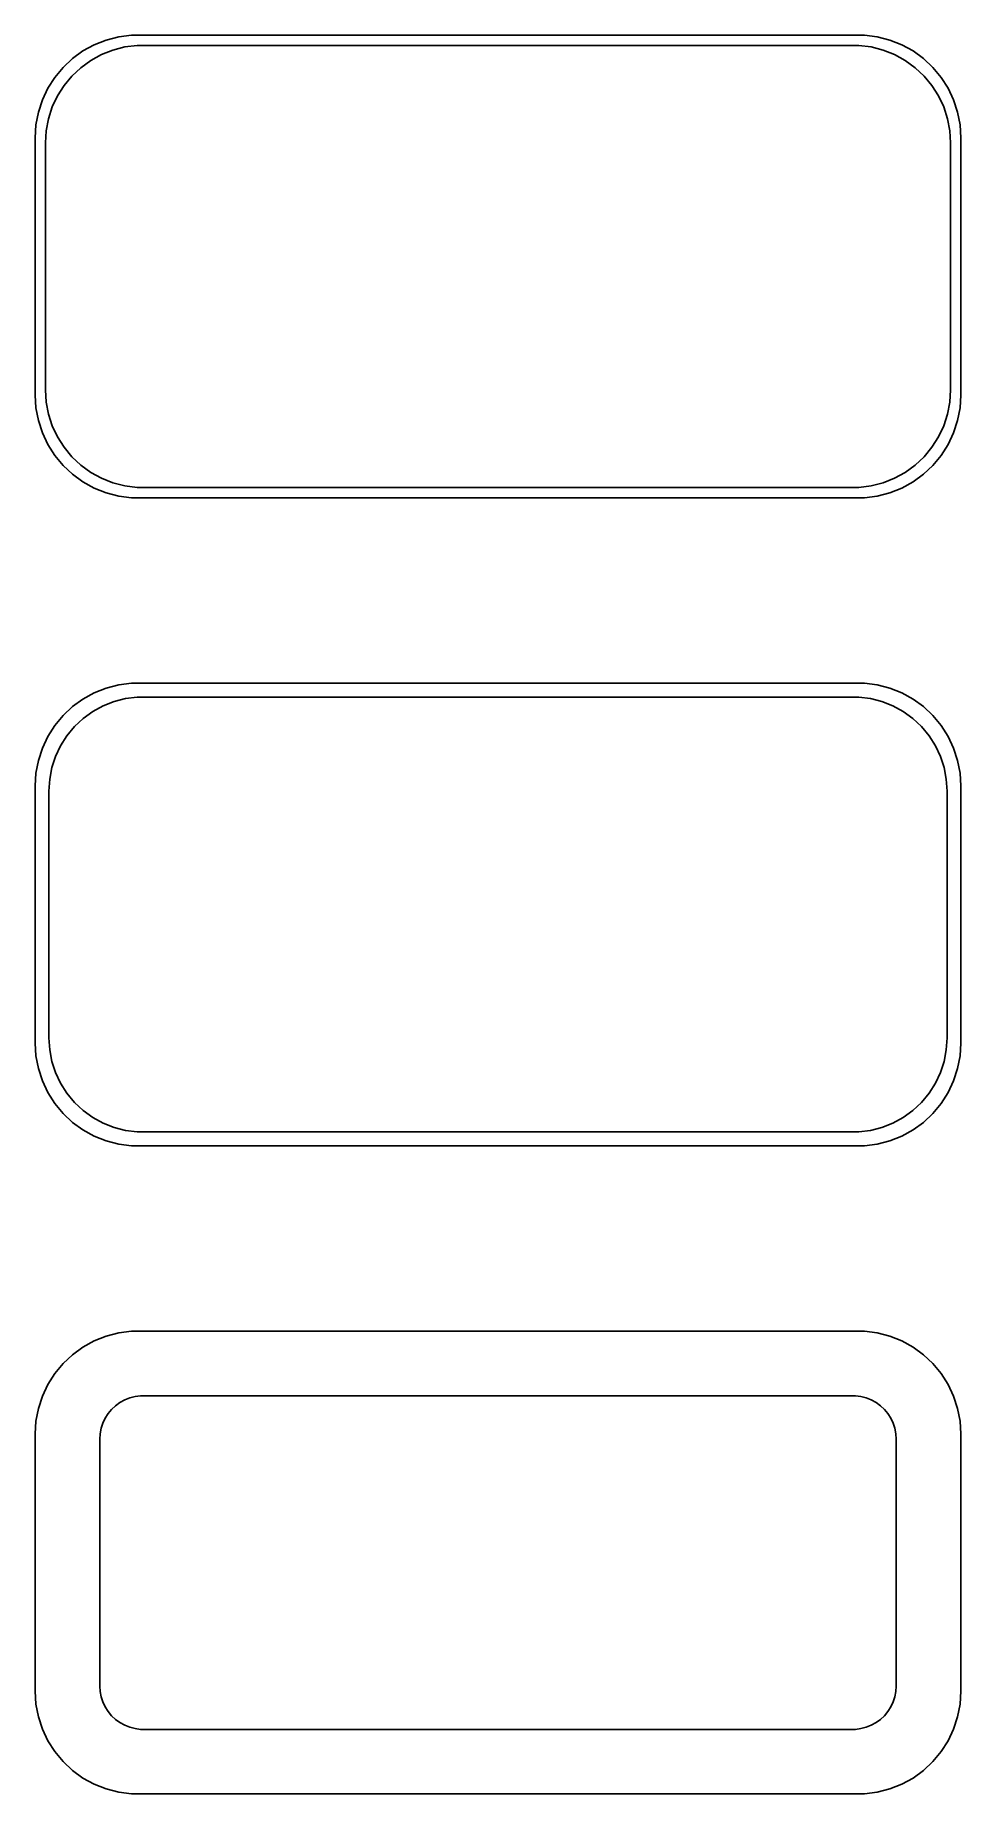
# Model space of a CAD drawing. Header units: metres. Extents: x -22.5 to 22.5, y 83.3 to 168.7.
import ezdxf

# ---------------------------------------------------------------- set-up
doc = ezdxf.new("R2010")
doc.units = ezdxf.units.M

msp = doc.modelspace()

# ---------------------------------------------------------------- linework, layer by layer
for p, q in [((-19.0451, 168.505), (-19.6289, 168.274)), ((-18.4369, 168.661), (-19.0451, 168.505)), ((-17.8139, 168.74), (-18.4369, 168.661)), ((17.8139, 168.74), (-17.8139, 168.74)), ((18.4369, 168.661), (17.8139, 168.74)), ((19.0451, 168.505), (18.4369, 168.661)), ((19.6289, 168.274), (19.0451, 168.505)), ((-20.6871, 167.603), (-21.1448, 167.173)), ((-20.1791, 167.972), (-20.6871, 167.603)), ((-19.6289, 168.274), (-20.1791, 167.972)), ((-19.7952, 167.511), (-19.2724, 167.798)), ((-19.2724, 167.798), (-18.7178, 168.018)), ((-18.7178, 168.018), (-18.1401, 168.166)), ((-18.1401, 168.166), (-17.5482, 168.241)), ((-17.5482, 168.241), (17.5482, 168.241)), ((17.5482, 168.241), (18.1401, 168.166)), ((18.1401, 168.166), (18.7178, 168.018)), ((18.7178, 168.018), (19.2724, 167.798)), ((19.2724, 167.798), (19.7952, 167.511)), ((20.1791, 167.972), (19.6289, 168.274)), ((20.6871, 167.603), (20.1791, 167.972)), ((21.1448, 167.173), (20.6871, 167.603)), ((-21.5451, 166.689), (-21.8815, 166.159)), ((-21.1448, 167.173), (-21.5451, 166.689)), ((-21.0928, 166.292), (-20.7126, 166.752)), ((-20.7126, 166.752), (-20.2778, 167.16)), ((-20.2778, 167.16), (-19.7952, 167.511)), ((19.7952, 167.511), (20.2778, 167.16)), ((20.2778, 167.16), (20.7126, 166.752)), ((20.7126, 166.752), (21.0928, 166.292)), ((21.5451, 166.689), (21.1448, 167.173)), ((21.8815, 166.159), (21.5451, 166.689)), ((-21.8815, 166.159), (-22.1489, 165.591)), ((-21.4124, 165.788), (-21.0928, 166.292)), ((21.0928, 166.292), (21.4124, 165.788)), ((22.1489, 165.591), (21.8815, 166.159)), ((-22.3429, 164.993), (-22.4606, 164.377)), ((-22.1489, 165.591), (-22.3429, 164.993)), ((-21.8508, 164.681), (-21.6664, 165.249)), ((-21.6664, 165.249), (-21.4124, 165.788)), ((21.4124, 165.788), (21.6664, 165.249)), ((21.6664, 165.249), (21.8508, 164.681)), ((22.3429, 164.993), (22.1489, 165.591)), ((22.4606, 164.377), (22.3429, 164.993)), ((-22.4606, 164.377), (-22.5, 163.75)), ((-21.9625, 164.095), (-21.8508, 164.681)), ((21.8508, 164.681), (21.9625, 164.095)), ((22.5, 163.75), (22.4606, 164.377)), ((-22.5, 163.75), (-22.5, 151.25)), ((-22, 163.5), (-21.9625, 164.095)), ((-22, 151.5), (-22, 163.5)), ((21.9625, 164.095), (22, 163.5)), ((22, 163.5), (22, 151.5)), ((22.5, 151.25), (22.5, 163.75)), ((-21.9625, 150.905), (-22, 151.5)), ((22, 151.5), (21.9625, 150.905)), ((-22.5, 151.25), (-22.4606, 150.623)), ((-22.4606, 150.623), (-22.3429, 150.007)), ((-21.8508, 150.319), (-21.9625, 150.905)), ((21.9625, 150.905), (21.8508, 150.319)), ((22.3429, 150.007), (22.4606, 150.623)), ((22.4606, 150.623), (22.5, 151.25)), ((-22.3429, 150.007), (-22.1489, 149.409)), ((-21.6664, 149.751), (-21.8508, 150.319)), ((-21.4124, 149.212), (-21.6664, 149.751)), ((21.6664, 149.751), (21.4124, 149.212)), ((21.8508, 150.319), (21.6664, 149.751)), ((22.1489, 149.409), (22.3429, 150.007)), ((-22.1489, 149.409), (-21.8815, 148.841)), ((-21.8815, 148.841), (-21.5451, 148.311)), ((-21.0928, 148.708), (-21.4124, 149.212)), ((21.4124, 149.212), (21.0928, 148.708)), ((21.5451, 148.311), (21.8815, 148.841)), ((21.8815, 148.841), (22.1489, 149.409)), ((-21.5451, 148.311), (-21.1448, 147.827)), ((-20.7126, 148.248), (-21.0928, 148.708)), ((-20.2778, 147.84), (-20.7126, 148.248)), ((20.7126, 148.248), (20.2778, 147.84)), ((21.0928, 148.708), (20.7126, 148.248)), ((21.1448, 147.827), (21.5451, 148.311)), ((-21.1448, 147.827), (-20.6871, 147.397)), ((-20.6871, 147.397), (-20.1791, 147.028)), ((-19.7952, 147.489), (-20.2778, 147.84)), ((-20.1791, 147.028), (-19.6289, 146.726)), ((-19.2724, 147.202), (-19.7952, 147.489)), ((-18.7178, 146.982), (-19.2724, 147.202)), ((19.2724, 147.202), (18.7178, 146.982)), ((19.7952, 147.489), (19.2724, 147.202)), ((19.6289, 146.726), (20.1791, 147.028)), ((20.2778, 147.84), (19.7952, 147.489)), ((20.1791, 147.028), (20.6871, 147.397)), ((20.6871, 147.397), (21.1448, 147.827)), ((-19.6289, 146.726), (-19.0451, 146.495)), ((-19.0451, 146.495), (-18.4369, 146.339)), ((-18.1401, 146.834), (-18.7178, 146.982)), ((-18.4369, 146.339), (-17.8139, 146.26)), ((-17.5482, 146.759), (-18.1401, 146.834)), ((-17.8139, 146.26), (17.8139, 146.26)), ((17.5482, 146.759), (-17.5482, 146.759)), ((18.1401, 146.834), (17.5482, 146.759)), ((17.8139, 146.26), (18.4369, 146.339)), ((18.7178, 146.982), (18.1401, 146.834)), ((18.4369, 146.339), (19.0451, 146.495)), ((19.0451, 146.495), (19.6289, 146.726)), ((-19.6289, 136.774), (-20.1791, 136.472)), ((-19.0451, 137.005), (-19.6289, 136.774)), ((-18.4369, 137.161), (-19.0451, 137.005)), ((-17.8139, 137.24), (-18.4369, 137.161)), ((17.8139, 137.24), (-17.8139, 137.24)), ((18.4369, 137.161), (17.8139, 137.24)), ((19.0451, 137.005), (18.4369, 137.161)), ((19.6289, 136.774), (19.0451, 137.005)), ((20.1791, 136.472), (19.6289, 136.774)), ((-20.6871, 136.103), (-21.1448, 135.673)), ((-20.1791, 136.472), (-20.6871, 136.103)), ((-19.7032, 135.866), (-19.1994, 136.143)), ((-19.1994, 136.143), (-18.6648, 136.354)), ((-18.6648, 136.354), (-18.1079, 136.497)), ((-18.1079, 136.497), (-17.5375, 136.569)), ((-17.5375, 136.569), (17.5375, 136.569)), ((17.5375, 136.569), (18.1079, 136.497)), ((18.1079, 136.497), (18.6648, 136.354)), ((18.6648, 136.354), (19.1994, 136.143)), ((19.1994, 136.143), (19.7032, 135.866)), ((20.6871, 136.103), (20.1791, 136.472)), ((21.1448, 135.673), (20.6871, 136.103)), ((-21.5451, 135.189), (-21.8815, 134.659)), ((-21.1448, 135.673), (-21.5451, 135.189)), ((-20.954, 134.691), (-20.5875, 135.134)), ((-20.5875, 135.134), (-20.1684, 135.528)), ((-20.1684, 135.528), (-19.7032, 135.866)), ((19.7032, 135.866), (20.1684, 135.528)), ((20.1684, 135.528), (20.5875, 135.134)), ((20.5875, 135.134), (20.954, 134.691)), ((21.5451, 135.189), (21.1448, 135.673)), ((21.8815, 134.659), (21.5451, 135.189)), ((-21.8815, 134.659), (-22.1489, 134.091)), ((-21.5069, 133.685), (-21.2621, 134.206)), ((-21.2621, 134.206), (-20.954, 134.691)), ((20.954, 134.691), (21.2621, 134.206)), ((21.2621, 134.206), (21.5069, 133.685)), ((22.1489, 134.091), (21.8815, 134.659)), ((-22.3429, 133.493), (-22.4606, 132.877)), ((-22.1489, 134.091), (-22.3429, 133.493)), ((-21.6846, 133.139), (-21.5069, 133.685)), ((21.5069, 133.685), (21.6846, 133.139)), ((22.3429, 133.493), (22.1489, 134.091)), ((22.4606, 132.877), (22.3429, 133.493)), ((-22.4606, 132.877), (-22.5, 132.25)), ((-21.8284, 132), (-21.7923, 132.574)), ((-21.7923, 132.574), (-21.6846, 133.139)), ((21.6846, 133.139), (21.7923, 132.574)), ((21.7923, 132.574), (21.8284, 132)), ((22.5, 132.25), (22.4606, 132.877)), ((-22.5, 132.25), (-22.5, 119.75)), ((-21.8284, 120), (-21.8284, 132)), ((21.8284, 132), (21.8284, 120)), ((22.5, 119.75), (22.5, 132.25)), ((-22.5, 119.75), (-22.4606, 119.123)), ((-21.7923, 119.426), (-21.8284, 120)), ((21.8284, 120), (21.7923, 119.426)), ((22.4606, 119.123), (22.5, 119.75)), ((-22.4606, 119.123), (-22.3429, 118.507)), ((-21.6846, 118.861), (-21.7923, 119.426)), ((-21.5069, 118.315), (-21.6846, 118.861)), ((21.6846, 118.861), (21.5069, 118.315)), ((21.7923, 119.426), (21.6846, 118.861)), ((22.3429, 118.507), (22.4606, 119.123)), ((-22.3429, 118.507), (-22.1489, 117.909)), ((-21.2621, 117.794), (-21.5069, 118.315)), ((21.5069, 118.315), (21.2621, 117.794)), ((22.1489, 117.909), (22.3429, 118.507)), ((-22.1489, 117.909), (-21.8815, 117.341)), ((-21.8815, 117.341), (-21.5451, 116.811)), ((-20.954, 117.309), (-21.2621, 117.794)), ((-20.5875, 116.866), (-20.954, 117.309)), ((20.954, 117.309), (20.5875, 116.866)), ((21.2621, 117.794), (20.954, 117.309)), ((21.5451, 116.811), (21.8815, 117.341)), ((21.8815, 117.341), (22.1489, 117.909)), ((-21.5451, 116.811), (-21.1448, 116.327)), ((-21.1448, 116.327), (-20.6871, 115.897)), ((-20.1684, 116.472), (-20.5875, 116.866)), ((-19.7032, 116.134), (-20.1684, 116.472)), ((20.1684, 116.472), (19.7032, 116.134)), ((20.5875, 116.866), (20.1684, 116.472)), ((20.6871, 115.897), (21.1448, 116.327)), ((21.1448, 116.327), (21.5451, 116.811)), ((-20.6871, 115.897), (-20.1791, 115.528)), ((-20.1791, 115.528), (-19.6289, 115.226)), ((-19.1994, 115.857), (-19.7032, 116.134)), ((-18.6648, 115.646), (-19.1994, 115.857)), ((-18.1079, 115.503), (-18.6648, 115.646)), ((-17.5375, 115.431), (-18.1079, 115.503)), ((17.5375, 115.431), (-17.5375, 115.431)), ((18.1079, 115.503), (17.5375, 115.431)), ((18.6648, 115.646), (18.1079, 115.503)), ((19.1994, 115.857), (18.6648, 115.646)), ((19.7032, 116.134), (19.1994, 115.857)), ((19.6289, 115.226), (20.1791, 115.528)), ((20.1791, 115.528), (20.6871, 115.897)), ((-19.6289, 115.226), (-19.0451, 114.995)), ((-19.0451, 114.995), (-18.4369, 114.839)), ((-18.4369, 114.839), (-17.8139, 114.76)), ((-17.8139, 114.76), (17.8139, 114.76)), ((17.8139, 114.76), (18.4369, 114.839)), ((18.4369, 114.839), (19.0451, 114.995)), ((19.0451, 114.995), (19.6289, 115.226)), ((-19.6289, 105.274), (-20.1791, 104.972)), ((-19.0451, 105.505), (-19.6289, 105.274)), ((-18.4369, 105.661), (-19.0451, 105.505)), ((-17.8139, 105.74), (-18.4369, 105.661)), ((17.8139, 105.74), (-17.8139, 105.74)), ((18.4369, 105.661), (17.8139, 105.74)), ((19.0451, 105.505), (18.4369, 105.661)), ((19.6289, 105.274), (19.0451, 105.505)), ((20.1791, 104.972), (19.6289, 105.274)), ((-20.6871, 104.603), (-21.1448, 104.173)), ((-20.1791, 104.972), (-20.6871, 104.603)), ((20.6871, 104.603), (20.1791, 104.972)), ((21.1448, 104.173), (20.6871, 104.603)), ((-21.5451, 103.689), (-21.8815, 103.159)), ((-21.1448, 104.173), (-21.5451, 103.689)), ((21.5451, 103.689), (21.1448, 104.173)), ((21.8815, 103.159), (21.5451, 103.689)), ((-22.1489, 102.591), (-22.3429, 101.993)), ((-21.8815, 103.159), (-22.1489, 102.591)), ((-17.6453, 102.572), (-17.3825, 102.605)), ((-17.3825, 102.605), (17.3825, 102.605)), ((17.3825, 102.605), (17.6453, 102.572)), ((22.1489, 102.591), (21.8815, 103.159)), ((22.3429, 101.993), (22.1489, 102.591)), ((-22.3429, 101.993), (-22.4606, 101.377)), ((-19.0987, 101.516), (-18.9567, 101.74)), ((-18.9567, 101.74), (-18.7879, 101.944)), ((-18.7879, 101.944), (-18.5947, 102.125)), ((-18.5947, 102.125), (-18.3804, 102.281)), ((-18.3804, 102.281), (-18.1482, 102.409)), ((-18.1482, 102.409), (-17.9019, 102.506)), ((-17.9019, 102.506), (-17.6453, 102.572)), ((17.6453, 102.572), (17.9019, 102.506)), ((17.9019, 102.506), (18.1482, 102.409)), ((18.1482, 102.409), (18.3804, 102.281)), ((18.3804, 102.281), (18.5947, 102.125)), ((18.5947, 102.125), (18.7879, 101.944)), ((18.7879, 101.944), (18.9567, 101.74)), ((18.9567, 101.74), (19.0987, 101.516)), ((22.4606, 101.377), (22.3429, 101.993)), ((-22.4606, 101.377), (-22.5, 100.75)), ((-19.343, 100.764), (-19.2934, 101.025)), ((-19.2934, 101.025), (-19.2115, 101.277)), ((-19.2115, 101.277), (-19.0987, 101.516)), ((19.0987, 101.516), (19.2115, 101.277)), ((19.2115, 101.277), (19.2934, 101.025)), ((19.2934, 101.025), (19.343, 100.764)), ((22.5, 100.75), (22.4606, 101.377)), ((-22.5, 100.75), (-22.5, 88.25)), ((-19.3596, 100.5), (-19.343, 100.764)), ((-19.3596, 88.5), (-19.3596, 100.5)), ((19.343, 100.764), (19.3596, 100.5)), ((19.3596, 100.5), (19.3596, 88.5)), ((22.5, 88.25), (22.5, 100.75)), ((-22.5, 88.25), (-22.4606, 87.6233)), ((-19.343, 88.2356), (-19.3596, 88.5)), ((-19.2934, 87.9754), (-19.343, 88.2356)), ((19.343, 88.2356), (19.2934, 87.9754)), ((19.3596, 88.5), (19.343, 88.2356)), ((22.4606, 87.6233), (22.5, 88.25)), ((-22.4606, 87.6233), (-22.3429, 87.0066)), ((-19.2115, 87.7234), (-19.2934, 87.9754)), ((-19.0987, 87.4837), (-19.2115, 87.7234)), ((-18.9567, 87.26), (-19.0987, 87.4837)), ((-18.7879, 87.0559), (-18.9567, 87.26)), ((18.9567, 87.26), (18.7879, 87.0559)), ((19.0987, 87.4837), (18.9567, 87.26)), ((19.2115, 87.7234), (19.0987, 87.4837)), ((19.2934, 87.9754), (19.2115, 87.7234)), ((22.3429, 87.0066), (22.4606, 87.6233)), ((-22.3429, 87.0066), (-22.1489, 86.4094)), ((-22.1489, 86.4094), (-21.8815, 85.8412)), ((-18.5947, 86.8745), (-18.7879, 87.0559)), ((-18.3804, 86.7188), (-18.5947, 86.8745)), ((-18.1482, 86.5912), (-18.3804, 86.7188)), ((-17.9019, 86.4936), (-18.1482, 86.5912)), ((-17.6453, 86.4277), (-17.9019, 86.4936)), ((-17.3825, 86.3945), (-17.6453, 86.4277)), ((17.3825, 86.3945), (-17.3825, 86.3945)), ((17.6453, 86.4277), (17.3825, 86.3945)), ((17.9019, 86.4936), (17.6453, 86.4277)), ((18.1482, 86.5912), (17.9019, 86.4936)), ((18.3804, 86.7188), (18.1482, 86.5912)), ((18.5947, 86.8745), (18.3804, 86.7188)), ((18.7879, 87.0559), (18.5947, 86.8745)), ((21.8815, 85.8412), (22.1489, 86.4094)), ((22.1489, 86.4094), (22.3429, 87.0066)), ((-21.8815, 85.8412), (-21.5451, 85.3111)), ((21.5451, 85.3111), (21.8815, 85.8412)), ((-21.5451, 85.3111), (-21.1448, 84.8273)), ((-21.1448, 84.8273), (-20.6871, 84.3974)), ((20.6871, 84.3974), (21.1448, 84.8273)), ((21.1448, 84.8273), (21.5451, 85.3111)), ((-20.6871, 84.3974), (-20.1791, 84.0284)), ((-20.1791, 84.0284), (-19.6289, 83.7259)), ((19.6289, 83.7259), (20.1791, 84.0284)), ((20.1791, 84.0284), (20.6871, 84.3974)), ((-19.6289, 83.7259), (-19.0451, 83.4947)), ((-19.0451, 83.4947), (-18.4369, 83.3386)), ((-18.4369, 83.3386), (-17.8139, 83.2599)), ((-17.8139, 83.2599), (17.8139, 83.2599)), ((17.8139, 83.2599), (18.4369, 83.3386)), ((18.4369, 83.3386), (19.0451, 83.4947)), ((19.0451, 83.4947), (19.6289, 83.7259))]:
    msp.add_line(p, q)

doc.saveas('drawing.dxf')
